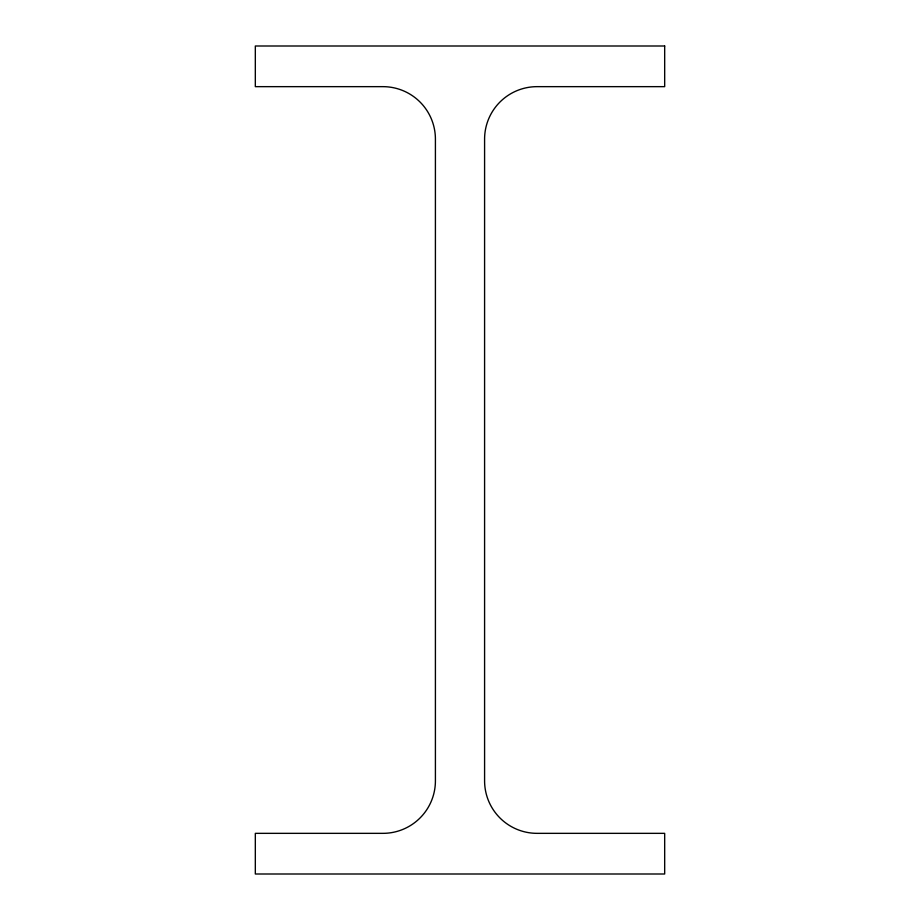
<?xml version="1.0" encoding="UTF-8"?>
<svg xmlns="http://www.w3.org/2000/svg" width="920" height="920" viewBox="0 0 920 920"><rect width="100%" height="100%" fill="white"/><g stroke="black" fill="none" stroke-linecap="round" stroke-linejoin="round"><path stroke-width="1.38" d="M664.677 46L255.323 46L255.323 86.652L382.916 86.652A52.497 52.497 0 0 1 435.413 139.15L435.413 780.85A52.497 52.497 0 0 1 382.916 833.347L255.323 833.347L255.323 874L664.677 874L664.677 833.347L537.084 833.347A52.497 52.497 0 0 1 484.587 780.85L484.587 139.15A52.497 52.497 0 0 1 537.084 86.652L664.677 86.652L664.677 46"/></g></svg>
